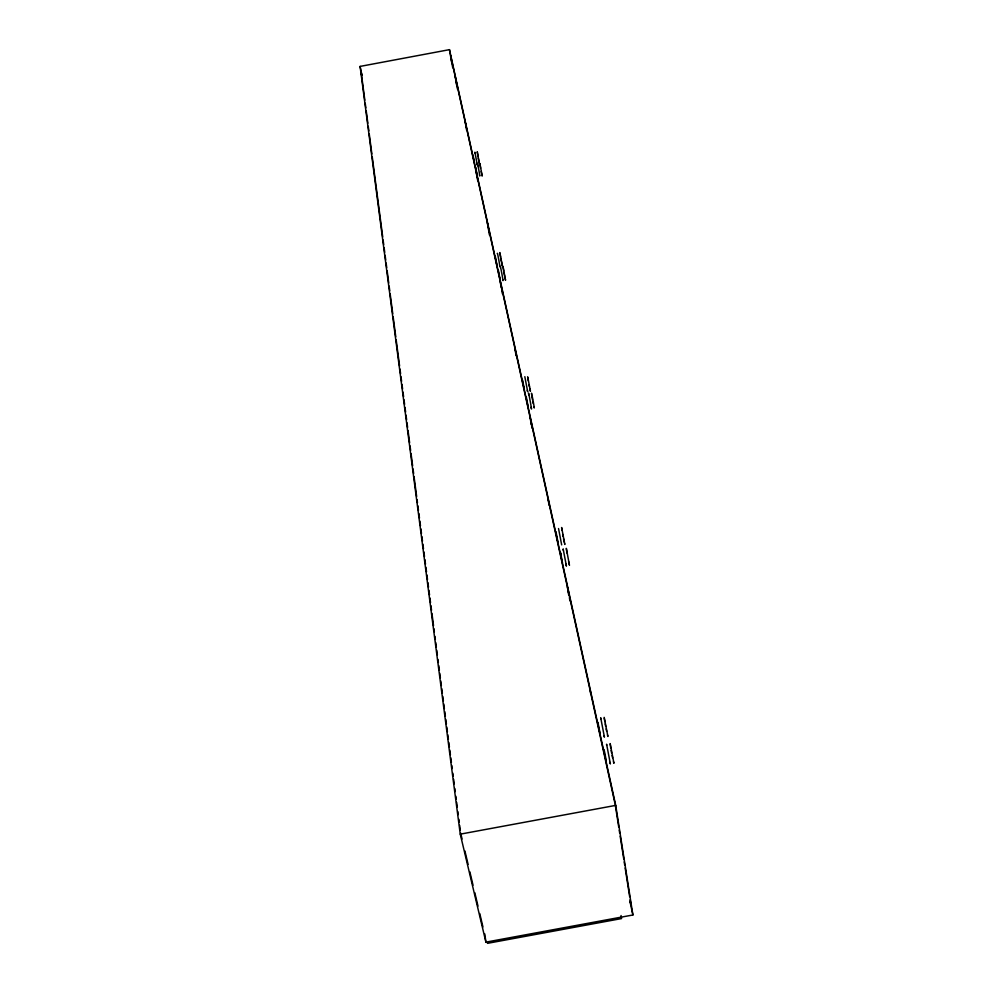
<?xml version="1.0" encoding="UTF-8"?>
<svg xmlns="http://www.w3.org/2000/svg" width="993" height="993" viewBox="0 0 993 993"><rect width="100%" height="100%" fill="white"/><g stroke="black" fill="none" stroke-linecap="round" stroke-linejoin="round"><path stroke-width="1.49" d="M496.848 264.448L495.308 256.455M499.851 252.545L502.408 266.236L500.906 258.987M597.91 722.271L600.206 734.088L599.933 733.157M604.178 717.356L607.927 736.496L607.468 734.981M524.825 376.682L527.693 391.751L527.271 390.299M522.579 380.083L524.341 389.38L524.093 388.499M526.29 396.939L528.053 406.373M360.099 66.407L449.481 49.65L615.722 805.385L632.901 914.987L485.912 942.134L460.255 834.157L360.099 66.407L361.973 75.381M460.255 834.157L615.722 805.385M487.439 943.35L621.544 918.575L621.047 915.534M561.653 544.884L558.538 528.537M557.967 542.29L556.03 531.913L556.117 532.782M569.486 565.352L566.308 548.335L566.966 553.027M482.164 176.096L479.88 163.411L479.954 164.279M473.078 155.193L474.48 162.827M499.851 278.313L498.374 270.344M564.558 543.581L564.868 544.474L561.628 527.519L561.988 530.386M562.46 562.832L560.623 552.791L560.71 553.647M613.463 761.681L613.935 763.294L610.161 743.571L610.72 748.052M603.98 735.627L604.427 737.154L600.715 717.765L600.777 718.882M609.901 762.339L610.372 763.952L606.611 744.229L606.649 745.296M605.804 759.844C606.586 761.668 604.116 748.697 603.806 749.318M477.273 164.975L476.826 163.113M533.862 406.72C535.661 414.069 530.659 387.022 531.59 394.519M460.653 833.053L462.068 839.023M464.898 850.939L468.088 864.357M469.85 871.804L473.028 885.222M474.803 892.67L477.981 906.088M479.756 913.535L482.933 926.941M499.578 265.603C500.906 271.151 497.158 250.435 497.381 253.637M502.681 279.579C504.072 285.5 500.261 264.361 500.46 267.477M569.274 564.595L568.604 561.604M475.759 167.296L476.938 174.197M531.032 407.242C533.191 416.737 527.271 384.974 528.76 395.053M565.824 563.9L566.432 566.134L563.155 548.918L563.279 550.308M530.547 419.344L450.636 55.745L452.721 67.747M614.866 802.952L530.821 420.573L532.087 428.182M564.272 542.339L563.503 538.678M529.765 388.4L530.436 391.242L527.668 376.719M630.195 901.259L630.853 904.288L630.145 899.745M629.947 901.359L632.901 914.987M504.99 277.903L505.549 280.237L502.979 266.248L503.687 271.064M479.16 162.678L479.52 164.329L477.248 151.743L477.993 156.534M482.015 175.451L481.22 171.541M479.445 174.867C480.922 181.061 476.975 159.525 477.77 165.757M361.837 75.493L361.216 72.514L364.828 100.169M612.11 755.437L612.607 757.87M606.164 728.912L606.649 731.282M532.831 401.644L533.204 403.568M529.046 384.787L529.418 386.699M504.68 276.402L504.01 272.864M478.887 161.362L478.291 158.185M611.129 750.36L611.601 752.88M605.209 723.922L605.668 726.404M562.671 534.308L563.081 536.518M532.459 399.633L531.814 395.959M480.612 168.202L480.115 165.31M455.638 78.509L457.488 89.159M455.179 76.399L456.755 85.51M449.481 49.65L451.84 63.204M500.584 257.212L499.926 253.165M476.131 172.05L477.72 180.614M465.332 122.598L466.648 130.244M528.338 380.89L527.817 377.737M487.364 222.879L489.45 235.031M514.833 348.195L516.112 355.755M499.976 280.237L501.266 287.871M501.937 290.887L502.458 293.94M530.014 416.874L531.28 424.47M548.074 499.082L549.079 505.176M604.799 721.638L604.265 718.237M568.418 591.617L568.915 594.683M569.411 597.736L569.908 600.79M567.388 586.95L568.629 594.584M590.314 691.265L590.81 694.306M615.201 804.454L618.751 827.144M619.235 830.173L619.706 833.189M620.178 836.218L623.741 858.908M624.212 861.936L624.684 864.953M625.156 867.981L629.674 896.716M484.795 933.941L485.912 942.134M477.261 164.751L474.915 152.177L475.014 153.071M365.225 103.235L365.834 107.852M366.231 110.918L367.844 123.206M368.242 126.285L368.85 130.89M369.247 133.968L371.866 153.94M372.263 157.018L382.715 236.905M383.112 239.983L383.708 244.588M384.117 247.667L384.713 252.272M385.123 255.35L385.718 259.955M386.128 263.033L386.724 267.638M387.133 270.717L388.735 283.005M389.132 286.071L389.74 290.688M390.137 293.754L392.756 313.738M393.154 316.804L395.773 336.776M396.17 339.854L399.583 365.97M399.98 369.048L400.589 373.653M400.986 376.732L401.594 381.337M401.991 384.415L402.599 389.02M402.997 392.098L403.605 396.704M404.002 399.769L404.61 404.387M405.007 407.453L405.616 412.07M406.013 415.136L406.621 419.754M407.018 422.819L407.614 427.437M408.024 430.503L409.625 442.791M410.035 445.869L410.63 450.474M411.04 453.553L412.641 465.841M413.038 468.919L413.647 473.524M414.044 476.603L416.663 496.574M417.06 499.64L417.47 502.719M417.867 505.785L418.463 510.402M418.872 513.468L419.468 518.085M419.878 521.151L420.473 525.769M420.883 528.835L421.479 533.452M421.888 536.518L422.484 541.135M422.894 544.201L423.49 548.806M423.887 551.885L424.495 556.49M424.892 559.568L425.5 564.173M425.898 567.251L426.506 571.856M426.903 574.935L427.511 579.54M427.909 582.618L428.517 587.223M428.914 590.301L429.522 594.906M429.919 597.972L430.528 602.59M430.925 605.656L431.533 610.273M431.93 613.339L433.531 625.64M433.941 628.706L434.338 631.784M434.946 636.389L435.344 639.467M435.741 642.533L436.349 647.151M436.746 650.216L437.354 654.821M437.95 659.439L438.36 662.505M438.757 665.583L439.365 670.188M439.762 673.266L440.371 677.871M440.768 680.95L441.376 685.555M441.773 688.633L442.381 693.238M442.779 696.316L443.374 700.921M443.784 704L444.38 708.605M444.79 711.671L445.385 716.288M445.795 719.354L446.391 723.971M446.8 727.037L447.396 731.655M447.806 734.721L448.402 739.338M448.799 742.404L449.407 747.009M449.804 750.087L450.412 754.692M450.81 757.771L451.418 762.376M451.815 765.454L452.225 768.52M452.82 773.137L453.23 776.203M453.627 779.282L454.223 783.887M454.831 788.504L455.228 791.57M455.837 796.187L456.234 799.253M456.643 802.332L457.239 806.937M457.847 811.542L458.245 814.62M458.853 819.225L459.25 822.303M459.647 825.369L460.255 829.987"/></g></svg>
